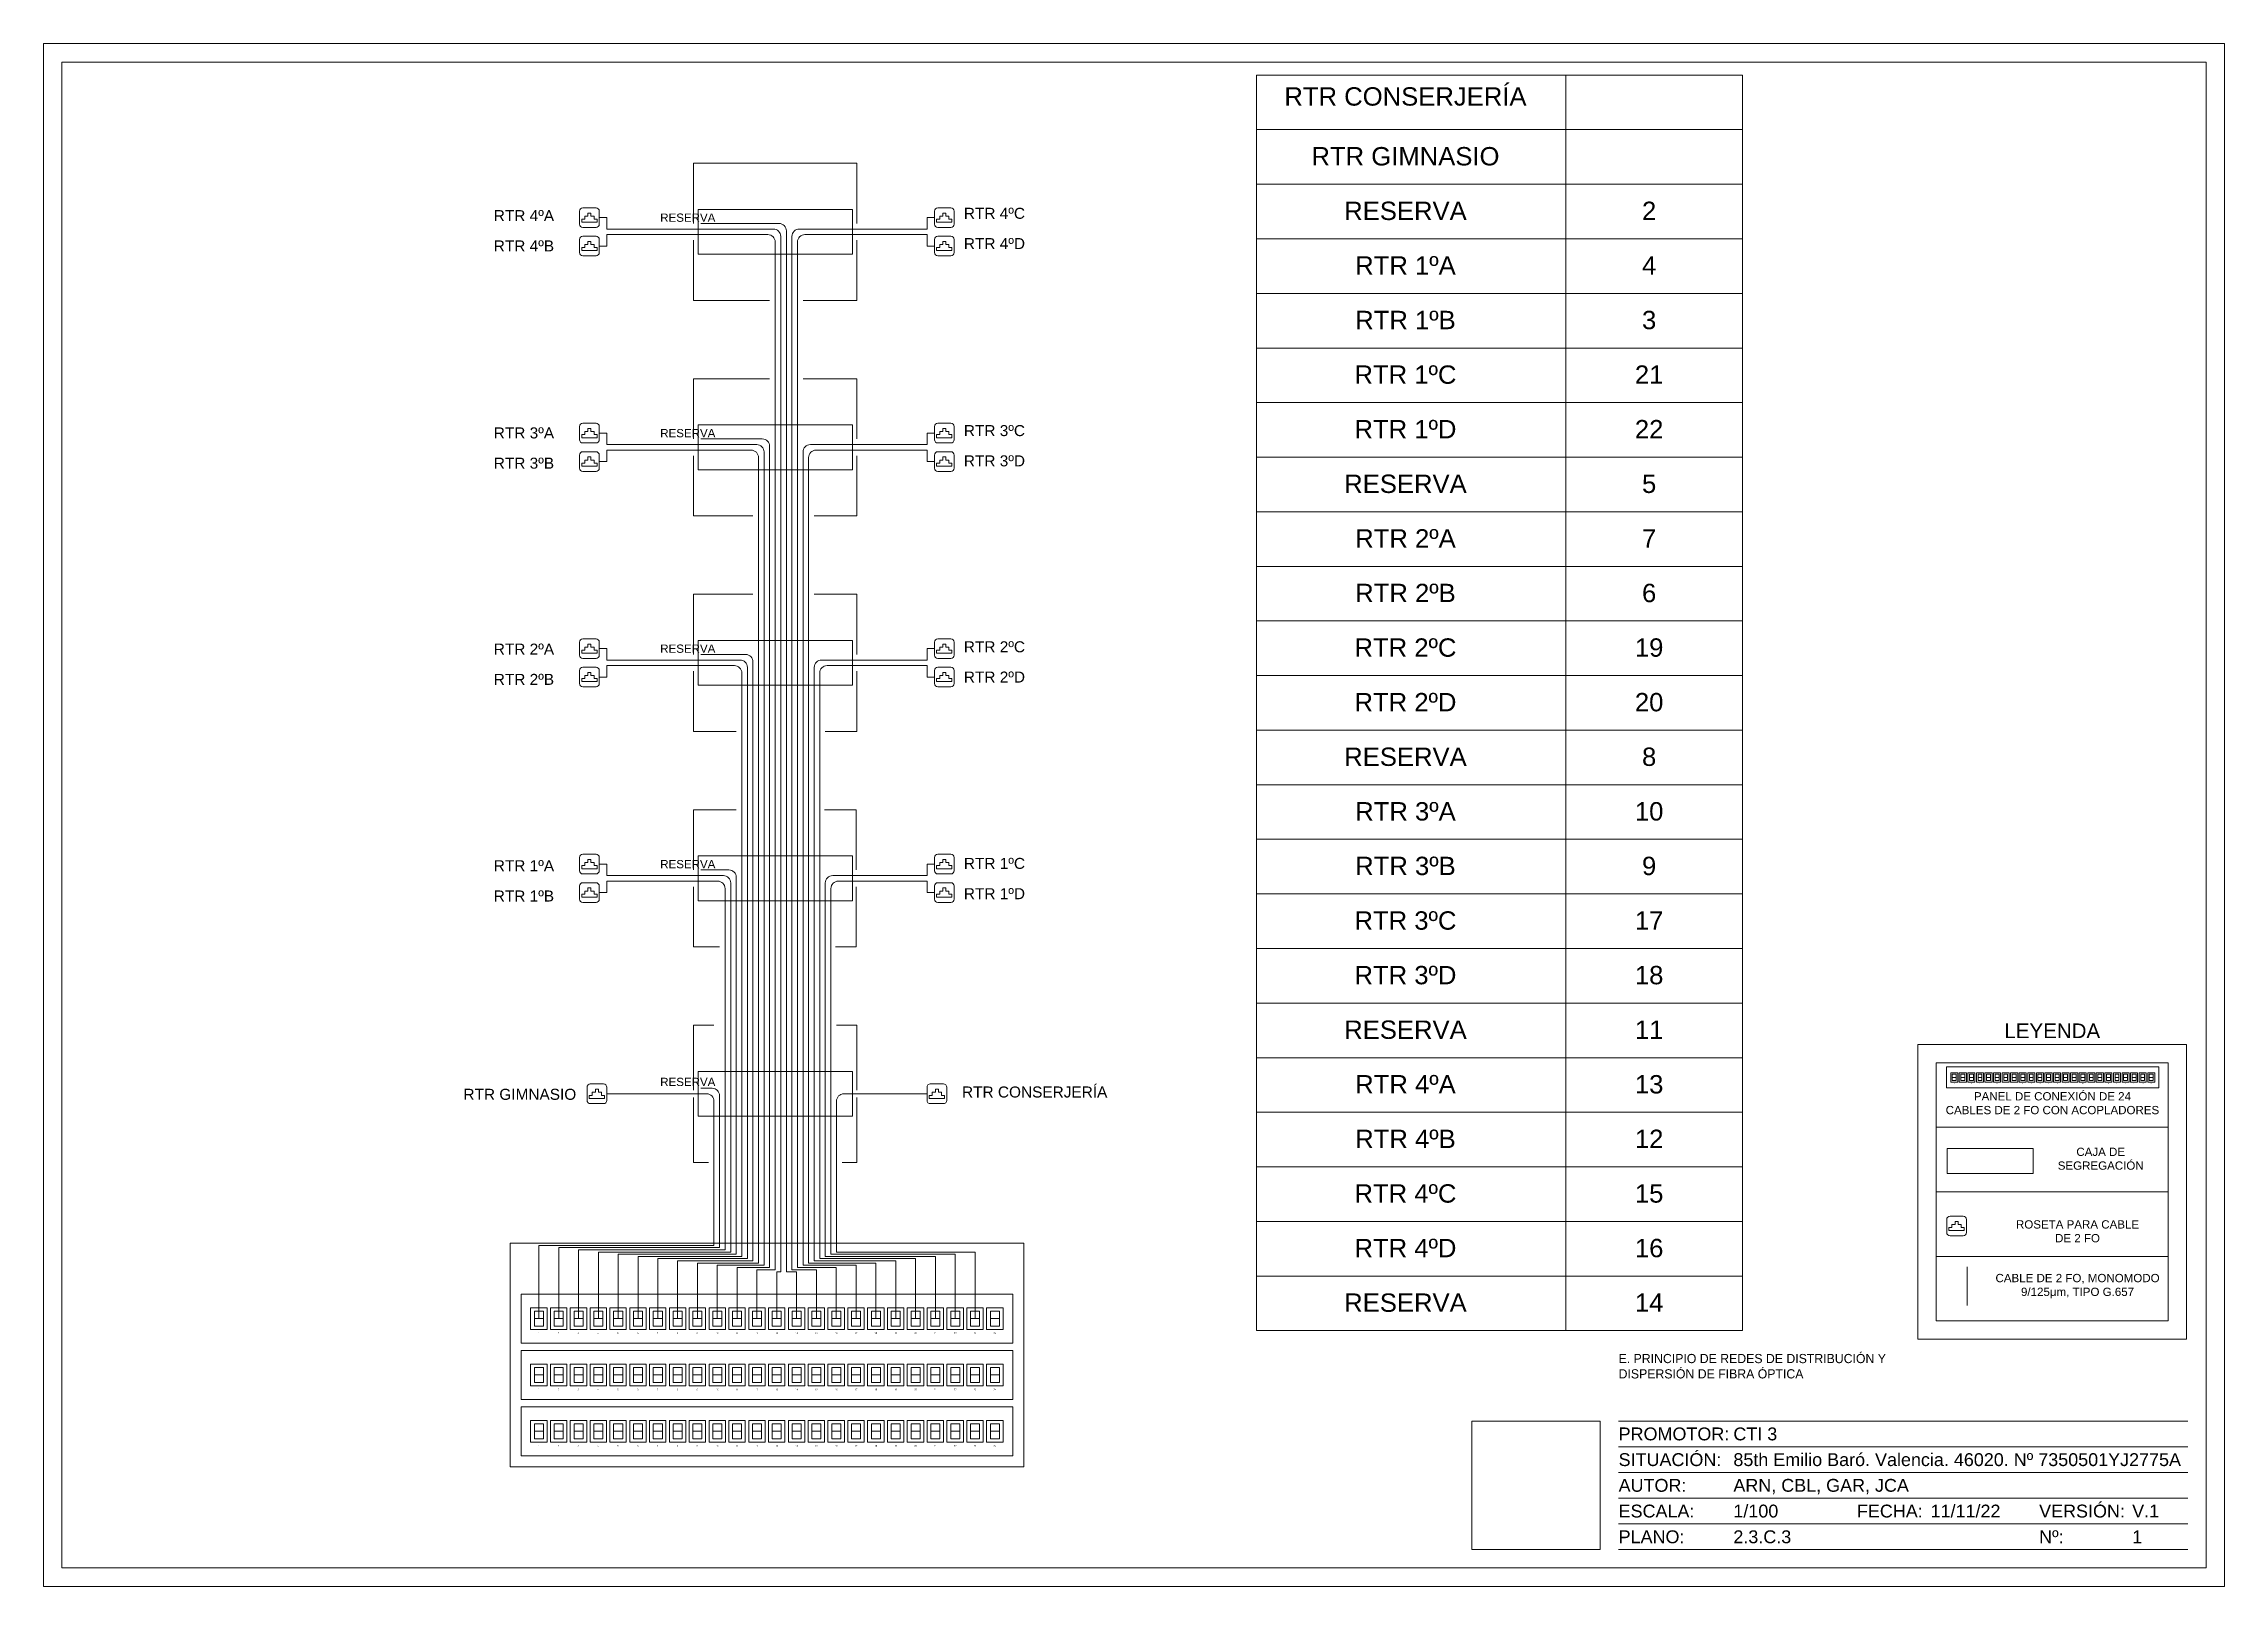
# Paper-space layout 'FO' of a CAD drawing. Header units: metres. Extents: x 0 to 5.4, y 0 to 3.82.
# The model-space entities are those that its viewports show. They can reach past a viewport. Long polylines and large blocks are cut down to what shows.
import ezdxf
from ezdxf.enums import TextEntityAlignment as Align

# ---------------------------------------------------------------- set-up
doc = ezdxf.new("R2018")
doc.units = ezdxf.units.M
doc.layers.get('0').update_dxf_attribs({"color": 253, "lineweight": 0})
doc.layers.add('CAJETIN', color=7, linetype='Continuous', lineweight=0, true_color=0x000000)
for name, color, linetype, lineweight in [('ICT_INTERNA', 170, 'Continuous', 0), ('ICT_TEXTS', 210, 'Continuous', 0), ('ICT_TOMAS', 1, 'Continuous', 0)]:
    doc.layers.add(name, color=color, linetype=linetype, lineweight=lineweight)
doc.styles.add('COTA', font='arial.ttf', dxfattribs={"height": 1})
doc.styles.get("Standard").update_dxf_attribs({"font": 'arial.ttf'})
picture_1 = doc.add_image_def('image1.png', size_in_pixel=(477, 477))

# ---------------------------------------------------------------- blocks, each defined once
blk = doc.blocks.new('*U96')
for p, q in [((-10, 45), (-165, 45)), ((-10, 38), (-165, 38)), ((-10, 31), (-165, 31)), ((-10, 24), (-165, 24)), ((-10, 17), (-165, 17)), ((-10, 10), (-165, 10))]:
    blk.add_line(p, q)
for points in [[(-594, 0), (0, 0), (0, 420), (-594, 420)], [(-589, 5), (-5, 5), (-5, 415), (-589, 415)], [(-170, 45), (-205, 45), (-205, 10), (-170, 10)]]:
    blk.add_lwpolyline(points, close=True)
for s, p in [('PROMOTOR:', (-165, 41.5)), ('SITUACIÓN:', (-165, 34.5)), ('AUTOR:', (-165, 27.5)), ('ESCALA:', (-165, 20.5)), ('FECHA:', (-100.09, 20.5)), ('VERSIÓN:', (-50.46, 20.5)), ('PLANO:', (-165, 13.5)), ('Nº:', (-50.46, 13.5))]:
    blk.add_text(s, height=3.5).set_placement(p, align=Align.MIDDLE_LEFT)
at = {"lineweight": 30, "flags": 104}
blk.add_attdef('NOMBRE_PROYECTO', text='', height=5, dxfattribs=at).set_placement((-165, 63.27), align=Align.TOP_LEFT)
for tag, p in [('PROMOTOR', (-133.74, 41.5)), ('SITUACION', (-133.74, 34.5)), ('AUTOR', (-133.74, 27.5)), ('1/X', (-133.74, 20.5)), ('XX/XX/XXXX', (-80.02, 20.5)), ('V.X', (-25.12, 20.5)), ('NOMBRE_PLANO', (-133.74, 13.5)), ('X', (-25.12, 13.48))]:
    blk.add_attdef(tag, text='', height=3.5).set_placement(p, align=Align.MIDDLE_LEFT)
blk = doc.blocks.new('caratula_533153')
at = {"linetype": 'Continuous'}
for s, p in [('1', (5.4, -26.8)), ('2', (23.4, -26.8)), ('3', (41.4, -26.8)), ('4', (59.4, -26.8)), ('5', (77.4, -26.8)), ('6', (95.4, -26.8)), ('7', (113.4, -26.8)), ('8', (131.4, -26.8)), ('9', (149.4, -26.8)), ('10', (167, -26.8)), ('11', (185, -26.8)), ('12', (203, -26.8)), ('13', (221, -26.8)), ('14', (239, -26.8)), ('15', (257, -26.8)), ('16', (275, -26.8)), ('17', (293, -26.8)), ('18', (311, -26.8)), ('19', (329, -26.8)), ('20', (347, -26.8)), ('21', (365, -26.8)), ('22', (383, -26.8)), ('23', (401, -26.8)), ('24', (419, -26.8))]:
    blk.add_text(s, height=1.5, dxfattribs=at).set_placement(p)
blk = doc.blocks.new('PANEL-FIBRA')
for p, q in [((29.7, 22.2), (37.9, 22.2)), ((47.7, 22.2), (55.9, 22.2)), ((65.7, 22.2), (73.9, 22.2)), ((83.7, 22.2), (91.9, 22.2)), ((101.7, 22.2), (109.9, 22.2)), ((119.7, 22.2), (127.9, 22.2)), ((137.7, 22.2), (145.9, 22.2)), ((155.7, 22.2), (163.9, 22.2)), ((173.7, 22.2), (181.9, 22.2)), ((191.7, 22.2), (199.9, 22.2)), ((209.7, 22.2), (217.9, 22.2)), ((227.7, 22.2), (235.9, 22.2)), ((245.7, 22.2), (253.9, 22.2)), ((263.7, 22.2), (271.9, 22.2)), ((281.7, 22.2), (289.9, 22.2)), ((299.7, 22.2), (307.9, 22.2)), ((317.7, 22.2), (325.9, 22.2)), ((335.7, 22.2), (343.9, 22.2)), ((353.7, 22.2), (361.9, 22.2)), ((371.7, 22.2), (379.9, 22.2)), ((389.7, 22.2), (397.9, 22.2)), ((407.7, 22.2), (415.9, 22.2)), ((425.7, 22.2), (433.9, 22.2)), ((443.7, 22.2), (451.9, 22.2))]:
    blk.add_line(p, q)
for points in [[(17.6, 0), (17.6, 44.5)], [(464, 44.5), (17.6, 44.5)], [(464, 44.5), (464, 0)], [(17.6, 0), (464, 0)]]:
    blk.add_lwpolyline(points)
for points in [[(41.2, 32.1), (26.3, 32.1), (26.3, 12.4), (41.2, 12.4)], [(29.7, 15.4), (37.9, 15.4), (37.9, 29), (29.7, 29)], [(59.2, 32.1), (44.3, 32.1), (44.3, 12.4), (59.2, 12.4)], [(47.7, 15.4), (55.9, 15.4), (55.9, 29), (47.7, 29)], [(77.2, 32.1), (62.3, 32.1), (62.3, 12.4), (77.2, 12.4)], [(65.7, 15.4), (73.9, 15.4), (73.9, 29), (65.7, 29)], [(95.2, 32.1), (80.3, 32.1), (80.3, 12.4), (95.2, 12.4)], [(83.7, 15.4), (91.9, 15.4), (91.9, 29), (83.7, 29)], [(113.2, 32.1), (98.3, 32.1), (98.3, 12.4), (113.2, 12.4)], [(101.7, 15.4), (109.9, 15.4), (109.9, 29), (101.7, 29)], [(131.2, 32.1), (116.3, 32.1), (116.3, 12.4), (131.2, 12.4)], [(119.7, 15.4), (127.9, 15.4), (127.9, 29), (119.7, 29)], [(149.2, 32.1), (134.3, 32.1), (134.3, 12.4), (149.2, 12.4)], [(137.7, 15.4), (145.9, 15.4), (145.9, 29), (137.7, 29)], [(167.2, 32.1), (152.3, 32.1), (152.3, 12.4), (167.2, 12.4)], [(155.7, 15.4), (163.9, 15.4), (163.9, 29), (155.7, 29)], [(185.2, 32.1), (170.3, 32.1), (170.3, 12.4), (185.2, 12.4)], [(173.7, 15.4), (181.9, 15.4), (181.9, 29), (173.7, 29)], [(203.2, 32.1), (188.3, 32.1), (188.3, 12.4), (203.2, 12.4)], [(191.7, 15.4), (199.9, 15.4), (199.9, 29), (191.7, 29)], [(221.2, 32.1), (206.3, 32.1), (206.3, 12.4), (221.2, 12.4)], [(209.7, 15.4), (217.9, 15.4), (217.9, 29), (209.7, 29)], [(239.2, 32.1), (224.3, 32.1), (224.3, 12.4), (239.2, 12.4)], [(227.7, 15.4), (235.9, 15.4), (235.9, 29), (227.7, 29)], [(242.3, 32.1), (257.2, 32.1), (257.2, 12.4), (242.3, 12.4)], [(245.7, 15.4), (253.9, 15.4), (253.9, 29), (245.7, 29)], [(275.2, 32.1), (260.3, 32.1), (260.3, 12.4), (275.2, 12.4)], [(263.7, 15.4), (271.9, 15.4), (271.9, 29), (263.7, 29)], [(293.2, 32.1), (278.3, 32.1), (278.3, 12.4), (293.2, 12.4)], [(281.7, 15.4), (289.9, 15.4), (289.9, 29), (281.7, 29)], [(311.2, 32.1), (296.3, 32.1), (296.3, 12.4), (311.2, 12.4)], [(299.7, 15.4), (307.9, 15.4), (307.9, 29), (299.7, 29)], [(329.2, 32.1), (314.3, 32.1), (314.3, 12.4), (329.2, 12.4)], [(317.7, 15.4), (325.9, 15.4), (325.9, 29), (317.7, 29)], [(347.2, 32.1), (332.3, 32.1), (332.3, 12.4), (347.2, 12.4)], [(335.7, 15.4), (343.9, 15.4), (343.9, 29), (335.7, 29)], [(365.2, 32.1), (350.3, 32.1), (350.3, 12.4), (365.2, 12.4)], [(353.7, 15.4), (361.9, 15.4), (361.9, 29), (353.7, 29)], [(383.2, 32.1), (368.3, 32.1), (368.3, 12.4), (383.2, 12.4)], [(371.7, 15.4), (379.9, 15.4), (379.9, 29), (371.7, 29)], [(401.2, 32.1), (386.3, 32.1), (386.3, 12.4), (401.2, 12.4)], [(389.7, 15.4), (397.9, 15.4), (397.9, 29), (389.7, 29)], [(419.2, 32.1), (404.3, 32.1), (404.3, 12.4), (419.2, 12.4)], [(407.7, 15.4), (415.9, 15.4), (415.9, 29), (407.7, 29)], [(437.2, 32.1), (422.3, 32.1), (422.3, 12.4), (437.2, 12.4)], [(425.7, 15.4), (433.9, 15.4), (433.9, 29), (425.7, 29)], [(455.2, 32.1), (440.3, 32.1), (440.3, 12.4), (455.2, 12.4)], [(443.7, 15.4), (451.9, 15.4), (451.9, 29), (443.7, 29)]]:
    blk.add_lwpolyline(points, close=True)
blk.add_blockref('caratula_533153', (27.6, 35))
blk = doc.blocks.new('Toma FIBRA')
blk.add_lwpolyline([(-0.1, 0.15), (0.1, 0.15, -0.414214), (0.15, 0.1), (0.15, -0.1, -0.414214), (0.1, -0.15), (-0.1, -0.15, -0.414214), (-0.15, -0.1), (-0.15, 0.1, -0.414214)], format="xyb", close=True)
blk.add_lwpolyline([(-0.023, 0.023), (-0.07, 0.023), (-0.07, -0.023), (-0.117, -0.023), (-0.117, -0.07), (0.117, -0.07), (0.117, -0.023), (0.07, -0.023), (0.07, 0.023), (0.023, 0.023), (0.023, 0.07), (-0.023, 0.07)], close=True)

msp = doc.modelspace()

# ---------------------------------------------------------------- linework, layer by layer
at = {"layer": 'CAJETIN'}
for p, q in [((1665419.548, 1362563.91), (1665482.718, 1362563.91)), ((1665419.548, 1362546.338), (1665482.718, 1362546.338)), ((1665419.548, 1362528.766), (1665482.718, 1362528.766)), ((1665419.548, 1362511.194), (1665482.718, 1362511.194)), ((1665419.548, 1362493.623), (1665482.718, 1362493.623))]:
    msp.add_line(p, q, dxfattribs=at)
at = {"layer": 'CAJETIN', "linetype": 'Continuous'}
for points in [[(1664904.015, 1362421.347), (1665498.015, 1362421.347), (1665498.015, 1362841.347), (1664904.015, 1362841.347)], [(1664909.015, 1362426.347), (1665493.015, 1362426.347), (1665493.015, 1362836.347), (1664909.015, 1362836.347)]]:
    msp.add_lwpolyline(points, close=True, dxfattribs=at)
at = {"layer": 'CAJETIN'}
for points in [[(1665414.548, 1362568.91), (1665487.718, 1362568.91), (1665487.718, 1362488.623), (1665414.548, 1362488.623)], [(1665419.548, 1362563.91), (1665482.718, 1362563.91), (1665482.718, 1362493.623), (1665419.548, 1362493.623)]]:
    msp.add_lwpolyline(points, close=True, dxfattribs=at)
at = {"layer": 'ICT_INTERNA'}
msp.add_line((1665427.928, 1362508.332), (1665427.928, 1362497.815), dxfattribs=at)
for points in [[(1665125.564, 1362792.38), (1665125.564, 1362808.785), (1665081.015, 1362808.785), (1665081.015, 1362792.38)], [(1665057.391, 1362790.864), (1665057.391, 1362793.974), (1665055.369, 1362793.974)], [(1665144.639, 1362790.864), (1665144.639, 1362793.974), (1665146.66, 1362793.974)], [(1665057.391, 1362789.347), (1665057.391, 1362786.236), (1665055.369, 1362786.236)], [(1665081.015, 1362787.83), (1665081.015, 1362771.426), (1665101.773, 1362771.426)], [(1665110.873, 1362771.426), (1665125.564, 1362771.426), (1665125.564, 1362787.83)], [(1665144.639, 1362789.347), (1665144.639, 1362786.236), (1665146.66, 1362786.236)], [(1665101.773, 1362750.117), (1665081.015, 1362750.117), (1665081.015, 1362733.713)], [(1665125.564, 1362733.713), (1665125.564, 1362750.117), (1665110.873, 1362750.117)], [(1665057.391, 1362732.196), (1665057.391, 1362735.307), (1665055.369, 1362735.307)], [(1665144.639, 1362732.196), (1665144.639, 1362735.307), (1665146.66, 1362735.307)], [(1665057.391, 1362730.68), (1665057.391, 1362727.569), (1665055.369, 1362727.569)], [(1665081.015, 1362729.163), (1665081.015, 1362712.758), (1665097.223, 1362712.758)], [(1665113.906, 1362712.758), (1665125.564, 1362712.758), (1665125.564, 1362729.163)], [(1665144.639, 1362730.68), (1665144.639, 1362727.569), (1665146.66, 1362727.569)], [(1665097.223, 1362691.45), (1665081.015, 1362691.45), (1665081.015, 1362675.045)], [(1665125.564, 1362675.045), (1665125.564, 1362691.45), (1665113.906, 1362691.45)], [(1665057.391, 1362673.529), (1665057.391, 1362676.64), (1665055.369, 1362676.64)], [(1665057.391, 1362672.012), (1665057.391, 1362668.901), (1665055.369, 1362668.901)], [(1665144.639, 1362673.529), (1665144.639, 1362676.64), (1665146.66, 1362676.64)], [(1665144.639, 1362672.012), (1665144.639, 1362668.901), (1665146.66, 1362668.901)], [(1665081.015, 1362670.496), (1665081.015, 1362654.091), (1665092.673, 1362654.091)], [(1665116.939, 1362654.091), (1665125.564, 1362654.091), (1665125.564, 1362670.496)], [(1665092.673, 1362632.782), (1665081.015, 1362632.782), (1665081.015, 1362616.378)], [(1665125.328, 1362616.378), (1665125.328, 1362632.782), (1665116.702, 1362632.782)], [(1665057.391, 1362614.861), (1665057.391, 1362617.972), (1665055.369, 1362617.972)], [(1665057.391, 1362613.345), (1665057.391, 1362610.234), (1665055.369, 1362610.234)], [(1665144.639, 1362614.861), (1665144.639, 1362617.972), (1665146.66, 1362617.972)], [(1665144.639, 1362613.345), (1665144.639, 1362610.234), (1665146.66, 1362610.234)], [(1665081.015, 1362611.828), (1665081.015, 1362595.423), (1665088.124, 1362595.423)], [(1665119.735, 1362595.423), (1665125.328, 1362595.423), (1665125.328, 1362611.828)], [(1665086.607, 1362574.115), (1665081.015, 1362574.115), (1665081.015, 1362556.436)], [(1665125.564, 1362556.436), (1665125.564, 1362574.115), (1665119.972, 1362574.115)], [(1665081.015, 1362554.436), (1665081.015, 1362536.756), (1665085.091, 1362536.756)], [(1665121.489, 1362536.756), (1665125.564, 1362536.756), (1665125.564, 1362554.436)]]:
    msp.add_lwpolyline(points, dxfattribs=at)
for points in [[(1665103.715, 1362494.248), (1665103.715, 1362506.959), (1665104.806, 1362506.959), (1665104.806, 1362526.132), (1665104.806, 1362788.864, 0.4142136), (1665102.806, 1362790.864), (1665057.391, 1362790.864)], [(1665083.071, 1362792.38), (1665104.323, 1362792.38, -0.4142136), (1665106.323, 1362790.38), (1665106.323, 1362526.132), (1665106.323, 1362506.959), (1665109.115, 1362506.959), (1665109.115, 1362494.248)], [(1665114.515, 1362494.248), (1665114.515, 1362507.564), (1665107.847, 1362507.564), (1665107.839, 1362526.132), (1665107.839, 1362728.68), (1665107.839, 1362788.864, -0.4142136), (1665109.839, 1362790.864), (1665144.639, 1362790.864)], [(1665098.315, 1362494.248), (1665098.315, 1362507.564), (1665103.29, 1362507.564), (1665103.29, 1362526.132), (1665103.29, 1362787.347, 0.4142136), (1665101.29, 1362789.347), (1665057.391, 1362789.347)], [(1665119.915, 1362494.248), (1665119.915, 1362508.164), (1665109.356, 1362508.164), (1665109.356, 1362511.764), (1665109.356, 1362787.347, -0.4142136), (1665111.356, 1362789.347), (1665144.639, 1362789.347)], [(1665087.515, 1362494.248), (1665087.515, 1362508.764), (1665100.256, 1362508.764), (1665100.256, 1362526.132), (1665100.256, 1362730.196, 0.4142136), (1665098.256, 1362732.196), (1665057.391, 1362732.196)], [(1665092.915, 1362494.248), (1665092.915, 1362508.164), (1665101.773, 1362508.164), (1665101.773, 1362526.132), (1665101.773, 1362731.713, 0.4142136), (1665099.773, 1362733.713), (1665083.071, 1362733.713)], [(1665125.315, 1362494.248), (1665125.315, 1362508.764), (1665110.873, 1362508.764), (1665110.873, 1362526.132), (1665110.873, 1362730.196, -0.4142136), (1665112.873, 1362732.196), (1665144.639, 1362732.196)], [(1665082.115, 1362494.248), (1665082.115, 1362509.364), (1665098.74, 1362509.364), (1665098.74, 1362526.132), (1665098.74, 1362675.045), (1665098.74, 1362691.45), (1665098.74, 1362728.68, 0.4142136), (1665096.74, 1362730.68), (1665057.391, 1362730.68)], [(1665130.715, 1362494.248), (1665130.715, 1362509.364), (1665112.389, 1362509.364), (1665112.389, 1362526.132), (1665112.389, 1362728.68, -0.4142136), (1665114.389, 1362730.68), (1665144.639, 1362730.68)], [(1665071.315, 1362494.248), (1665071.315, 1362510.564), (1665095.707, 1362510.564), (1665095.707, 1362526.132), (1665095.707, 1362671.529, 0.4142136), (1665093.707, 1362673.529), (1665081.015, 1362673.529), (1665057.391, 1362673.529)], [(1665065.915, 1362494.248), (1665065.915, 1362511.164), (1665094.19, 1362511.164), (1665094.19, 1362526.132), (1665094.19, 1362670.012, 0.4142136), (1665092.19, 1362672.012), (1665081.015, 1362672.012), (1665057.391, 1362672.012)], [(1665076.715, 1362494.248), (1665076.715, 1362509.964), (1665097.223, 1362509.964), (1665097.223, 1362526.132), (1665097.223, 1362673.045, 0.4142136), (1665095.223, 1362675.045), (1665084.989, 1362675.045), (1665083.071, 1362675.045)], [(1665136.115, 1362494.248), (1665136.115, 1362509.964), (1665113.906, 1362509.964), (1665113.906, 1362526.132), (1665113.906, 1362671.529, -0.4142136), (1665115.906, 1362673.529), (1665144.639, 1362673.529)], [(1665144.639, 1362672.012), (1665117.422, 1362672.012, 0.4142136), (1665115.422, 1362670.012), (1665115.422, 1362526.132), (1665115.422, 1362510.564), (1665141.515, 1362510.564), (1665141.515, 1362494.248)], [(1665049.715, 1362494.248), (1665049.715, 1362512.964), (1665089.64, 1362512.964), (1665089.64, 1362526.132), (1665089.64, 1362611.345, 0.4142136), (1665087.64, 1362613.345), (1665057.391, 1362613.345)], [(1665055.115, 1362494.248), (1665055.115, 1362512.364), (1665091.157, 1362512.364), (1665091.157, 1362526.132), (1665091.157, 1362612.861, 0.4142136), (1665089.157, 1362614.861), (1665057.391, 1362614.861)], [(1665060.515, 1362494.248), (1665060.515, 1362511.764), (1665092.673, 1362511.764), (1665092.673, 1362526.132), (1665092.673, 1362614.378, 0.4142136), (1665090.673, 1362616.378), (1665083.071, 1362616.378)], [(1665144.639, 1362614.861), (1665118.939, 1362614.861, 0.4142136), (1665116.939, 1362612.861), (1665116.939, 1362511.164), (1665146.915, 1362511.164), (1665146.915, 1362494.248)], [(1665152.315, 1362494.248), (1665152.315, 1362511.764), (1665118.455, 1362511.764), (1665118.455, 1362611.345, -0.4142136), (1665120.455, 1362613.345), (1665144.639, 1362613.345)], [(1665038.915, 1362494.248), (1665038.915, 1362501.878), (1665038.915, 1362514.164), (1665086.607, 1362514.164), (1665086.607, 1362526.132), (1665086.607, 1362553.436, 0.4142136), (1665084.607, 1362555.436), (1665057.391, 1362555.436)], [(1665044.315, 1362494.248), (1665044.315, 1362513.564), (1665088.124, 1362513.564), (1665088.124, 1362526.132), (1665088.124, 1362554.952, 0.4142136), (1665086.124, 1362556.952), (1665083.071, 1362556.952)], [(1665157.715, 1362494.248), (1665157.715, 1362512.364), (1665119.972, 1362512.364), (1665119.972, 1362553.436, -0.4142136), (1665121.972, 1362555.436), (1665144.639, 1362555.436)]]:
    msp.add_lwpolyline(points, format="xyb", dxfattribs=at)
msp.add_lwpolyline([(1665031.065, 1362453.91), (1665170.964, 1362453.91), (1665170.964, 1362514.801), (1665031.065, 1362514.801)], close=True, dxfattribs=at)
at = {"layer": 'ICT_TEXTS'}
for p, q in [((1665234.41, 1362832.79), (1665366.738, 1362832.79)), ((1665318.656, 1362832.79), (1665318.656, 1362490.966)), ((1665234.41, 1362817.928), (1665366.738, 1362817.928)), ((1665234.41, 1362803.066), (1665366.738, 1362803.066)), ((1665234.41, 1362788.204), (1665366.738, 1362788.204)), ((1665234.41, 1362773.342), (1665366.738, 1362773.342)), ((1665234.41, 1362758.48), (1665366.738, 1362758.48)), ((1665234.41, 1362743.618), (1665366.738, 1362743.618)), ((1665234.41, 1362728.756), (1665366.738, 1362728.756)), ((1665234.41, 1362713.894), (1665366.738, 1362713.894)), ((1665234.41, 1362699.033), (1665366.738, 1362699.033)), ((1665234.41, 1362684.171), (1665366.738, 1362684.171)), ((1665234.41, 1362669.309), (1665366.738, 1362669.309)), ((1665234.41, 1362654.447), (1665366.738, 1362654.447)), ((1665234.41, 1362639.585), (1665366.738, 1362639.585)), ((1665234.41, 1362624.723), (1665366.738, 1362624.723)), ((1665234.41, 1362609.861), (1665366.738, 1362609.861)), ((1665234.41, 1362594.999), (1665366.738, 1362594.999)), ((1665234.41, 1362580.137), (1665366.738, 1362580.137)), ((1665234.41, 1362565.275), (1665366.738, 1362565.275)), ((1665234.41, 1362550.414), (1665366.738, 1362550.414)), ((1665234.41, 1362535.552), (1665366.738, 1362535.552)), ((1665234.41, 1362520.69), (1665366.738, 1362520.69)), ((1665234.41, 1362505.828), (1665366.738, 1362505.828))]:
    msp.add_line(p, q, dxfattribs=at)
msp.add_lwpolyline([(1665234.41, 1362832.79), (1665366.738, 1362832.79), (1665366.738, 1362490.966), (1665234.41, 1362490.966)], close=True, dxfattribs=at)
at = {"layer": 'ICT_TOMAS'}
for points in [[(1665082.281, 1362784.015), (1665124.298, 1362784.015), (1665124.298, 1362796.196), (1665082.281, 1362796.196)], [(1665082.281, 1362725.347), (1665124.298, 1362725.347), (1665124.298, 1362737.529), (1665082.281, 1362737.529)], [(1665082.281, 1362666.68), (1665124.298, 1362666.68), (1665124.298, 1362678.861), (1665082.281, 1362678.861)], [(1665082.281, 1362608.012), (1665124.298, 1362608.012), (1665124.298, 1362620.194), (1665082.281, 1362620.194)], [(1665082.281, 1362549.345), (1665124.298, 1362549.345), (1665124.298, 1362561.526), (1665082.281, 1362561.526)], [(1665422.475, 1362533.749), (1665445.956, 1362533.749), (1665445.956, 1362540.556), (1665422.475, 1362540.556)]]:
    msp.add_lwpolyline(points, close=True, dxfattribs=at)

# ---------------------------------------------------------------- block references
at = {"layer": 'CAJETIN'}
ref = msp.add_blockref('*U96', (1665498.015, 1362421.347), dxfattribs=at)
lines = msp.add_mtext('E. PRINCIPIO DE REDES DE DISTRIBUCIÓN Y \\PDISPERSIÓN DE FIBRA ÓPTICA', dxfattribs={"layer": '0', "insert": (1665333.015, 1362484.622), "char_height": 2.5, "attachment_point": 1})
ref.add_attrib('NOMBRE_PROYECTO', '', (1665333.015, 1362484.622), dxfattribs={"flags": 104}).embed_mtext(lines)
ref.add_attrib('PROMOTOR', 'CTI 3', dxfattribs={"layer": '0', "height": 3.5}).set_placement((1665364.275, 1362462.847), align=Align.MIDDLE_LEFT)
ref.add_attrib('SITUACION', '85th Emilio Baró. Valencia. 46020. Nº 7350501YJ2775A', dxfattribs={"layer": '0', "height": 3.5}).set_placement((1665364.275, 1362455.847), align=Align.MIDDLE_LEFT)
ref.add_attrib('AUTOR', 'ARN, CBL, GAR, JCA', dxfattribs={"layer": '0', "height": 3.5}).set_placement((1665364.275, 1362448.847), align=Align.MIDDLE_LEFT)
ref.add_attrib('1/X', '1/100', dxfattribs={"layer": '0', "height": 3.5}).set_placement((1665364.275, 1362441.847), align=Align.MIDDLE_LEFT)
ref.add_attrib('NOMBRE_PLANO', '2.3.C.3', dxfattribs={"layer": '0', "height": 3.5}).set_placement((1665364.275, 1362434.847), align=Align.MIDDLE_LEFT)
ref.add_attrib('XX/XX/XXXX', '11/11/22', dxfattribs={"layer": '0', "height": 3.5}).set_placement((1665417.99, 1362441.847), align=Align.MIDDLE_LEFT)
ref.add_attrib('V.X', 'V.1', dxfattribs={"layer": '0', "height": 3.5}).set_placement((1665472.896, 1362441.847), align=Align.MIDDLE_LEFT)
ref.add_attrib('X', '1', dxfattribs={"layer": '0', "height": 3.5}).set_placement((1665472.896, 1362434.825), align=Align.MIDDLE_LEFT)
at = {"layer": 'ICT_INTERNA'}
for p, xscale, yscale, zscale in [((1665420.06, 1362557.029), 0.1296081889018854, 0.1296081889018854, 0.1296081889018854), ((1665028.775, 1362487.58), 0.3, 0.3, 0.3)]:
    msp.add_blockref('PANEL-FIBRA', p, dxfattribs=dict(at, xscale=xscale, yscale=yscale, zscale=zscale))
at = {"layer": 'ICT_TEXTS', "xscale": 0.3, "yscale": 0.3, "zscale": 0.3}
for p in [(1665028.775, 1362472.245), (1665028.775, 1362456.91)]:
    msp.add_blockref('PANEL-FIBRA', p, dxfattribs=at)
at = {"layer": 'ICT_TOMAS', "xscale": 17.84329748914399, "yscale": 17.84329748914399, "zscale": 17.84329748914399}
for p in [(1665052.692, 1362793.974), (1665149.337, 1362793.974), (1665052.692, 1362786.236), (1665149.337, 1362786.236), (1665052.692, 1362735.307), (1665149.337, 1362735.307), (1665052.692, 1362727.569), (1665149.337, 1362727.569), (1665052.692, 1362676.64), (1665149.337, 1362676.64), (1665052.692, 1362668.901), (1665149.337, 1362668.901), (1665052.692, 1362617.972), (1665149.337, 1362617.972), (1665052.692, 1362610.234), (1665149.337, 1362610.234), (1665054.714, 1362555.436), (1665147.315, 1362555.436), (1665425.067, 1362519.471)]:
    msp.add_blockref('Toma FIBRA', p, dxfattribs=at)

# ---------------------------------------------------------------- texts
at = {"layer": 'CAJETIN', "attachment_point": 1, "style": 'COTA'}
for s, insert, char_height, width in [('\\pxi-8,l8;LEYENDA', (1665414.548, 1362578.475), 0.0035, 73.16994), ('\\pxql;LEYENDA', (1665414.548, 1362571.719), 0.001, 73.16994), ('REGISTRO DE TERMINACIÓN DE RED', (1665435.386, 1362561.753), 0.002, 44.70706)]:
    msp.add_mtext(s, dxfattribs=dict(at, insert=insert, char_height=char_height, width=width))
at = {"layer": 'CAJETIN', "ltscale": 0.015, "attachment_point": 1, "style": 'COTA'}
for s, width, heights, insert, char_height in [('\\pxqc;LEYENDA', 73.16994, [7.577], (1665414.548, 1362574.596), 4), ('\\pxqc;PANEL DE CONEXIÓN DE 24\\PCABLES DE 2 FO CON ACOPLADORES', 63.34024, [11.214], (1665419.513, 1362555.892), 2.25), ('\\pxqc;CAJA DE\\PSEGREGACIÓN', 51.2738, [7.577], (1665438.693, 1362540.774), 2.25), ('\\pxqc;ROSETA PARA CABLE\\PDE 2 FO', 51.2738, [7.577], (1665432.376, 1362521.014), 2.25), ('\\pxqc;CABLE DE 2 FO, MONOMODO\\P9/125μm, TIPO G.657', 51.2738, [7.577], (1665432.381, 1362506.408), 2.25)]:
    msp.add_mtext_dynamic_manual_height_columns(s, width=width, gutter_width=4, heights=heights, dxfattribs=dict(at, insert=insert, char_height=char_height))
at = {"layer": 'ICT_TEXTS', "ltscale": 0.015, "attachment_point": 1, "style": 'COTA'}
for s, width, heights, insert, char_height in [('\\pxqc;RTR CONSERJERÍA', 81.08755, [3.395], (1665234.41, 1362829.472), 5), ('\\pxqc;RTR GIMNASIO', 81.08755, [3.395], (1665234.41, 1362813.189), 5), ('\\pxqc;RTR 4ºC', 38.12347, [3.395], (1665143.937, 1362796.65), 3), ('\\pxqc;RESERVA', 81.08755, [3.395], (1665234.41, 1362798.327), 5), ('\\pxqc;2', 81.08755, [3.395], (1665300.786, 1362798.327), 5), ('\\pxqc;RTR 4ºA', 38.12347, [3.395], (1665015.782, 1362796.019), 3), ('RESERVA', 15.60098, [2.854], (1665071.965, 1362795.094), 2.25), ('\\pxqc;RTR 4ºB', 38.12347, [3.395], (1665015.782, 1362787.78), 3), ('\\pxqc;RTR 4ºD', 38.12347, [3.395], (1665143.937, 1362788.41), 3), ('\\pxqc;RTR 1ºA', 81.08755, [3.395], (1665234.41, 1362783.466), 5), ('\\pxqc;4', 81.08755, [3.395], (1665300.786, 1362783.466), 5), ('\\pxqc;RTR 1ºB', 81.08755, [3.395], (1665234.41, 1362768.604), 5), ('\\pxqc;3', 81.08755, [3.395], (1665300.786, 1362768.604), 5), ('\\pxqc;RTR 1ºC', 81.08755, [3.395], (1665234.41, 1362753.742), 5), ('\\pxqc;21', 81.08755, [3.395], (1665300.786, 1362753.742), 5), ('\\pxqc;RTR 3ºC', 38.12347, [3.395], (1665143.937, 1362737.498), 3), ('\\pxqc;RTR 1ºD', 81.08755, [3.395], (1665234.41, 1362738.88), 5), ('\\pxqc;22', 81.08755, [3.395], (1665300.786, 1362738.88), 5), ('\\pxqc;RTR 3ºA', 38.12347, [3.395], (1665015.782, 1362736.867), 3), ('RESERVA', 15.60098, [2.854], (1665071.965, 1362736.427), 2.25), ('\\pxqc;RTR 3ºB', 38.12347, [3.395], (1665015.782, 1362728.628), 3), ('\\pxqc;RTR 3ºD', 38.12347, [3.395], (1665143.937, 1362729.258), 3), ('\\pxqc;RESERVA', 81.08755, [3.395], (1665234.41, 1362724.018), 5), ('\\pxqc;5', 81.08755, [3.395], (1665300.786, 1362724.018), 5), ('\\pxqc;RTR 2ºA', 81.08755, [3.395], (1665234.41, 1362709.156), 5), ('\\pxqc;7', 81.08755, [3.395], (1665300.786, 1362709.156), 5), ('\\pxqc;RTR 2ºB', 81.08755, [3.395], (1665234.41, 1362694.294), 5), ('\\pxqc;6', 81.08755, [3.395], (1665300.786, 1362694.294), 5), ('\\pxqc;RTR 2ºA', 38.12347, [3.395], (1665015.782, 1362678.009), 3), ('RESERVA', 15.60098, [2.854], (1665071.965, 1362677.759), 2.25), ('\\pxqc;RTR 2ºC', 38.12347, [3.395], (1665143.937, 1362678.64), 3), ('\\pxqc;RTR 2ºC', 81.08755, [3.395], (1665234.41, 1362679.432), 5), ('\\pxqc;19', 81.08755, [3.395], (1665300.786, 1362679.432), 5), ('\\pxqc;RTR 2ºB', 38.12347, [3.395], (1665015.782, 1362669.77), 3), ('\\pxqc;RTR 2ºD', 38.12347, [3.395], (1665143.937, 1362670.4), 3), ('\\pxqc;RTR 2ºD', 81.08755, [3.395], (1665234.41, 1362664.57), 5), ('\\pxqc;20', 81.08755, [3.395], (1665300.786, 1362664.57), 5), ('\\pxqc;RESERVA', 81.08755, [3.395], (1665234.41, 1362649.708), 5), ('\\pxqc;8', 81.08755, [3.395], (1665300.786, 1362649.708), 5), ('\\pxqc;RTR 3ºA', 81.08755, [3.395], (1665234.41, 1362634.847), 5), ('\\pxqc;10', 81.08755, [3.395], (1665300.786, 1362634.847), 5), ('\\pxqc;RTR 1ºA', 38.12347, [3.395], (1665015.782, 1362619.036), 3), ('RESERVA', 15.60098, [2.854], (1665071.965, 1362619.092), 2.25), ('\\pxqc;RTR 1ºC', 38.12347, [3.395], (1665143.937, 1362619.667), 3), ('\\pxqc;RTR 3ºB', 81.08755, [3.395], (1665234.41, 1362619.985), 5), ('\\pxqc;9', 81.08755, [3.395], (1665300.786, 1362619.985), 5), ('\\pxqc;RTR 1ºB', 38.12347, [3.395], (1665015.782, 1362610.797), 3), ('\\pxqc;RTR 1ºD', 38.12347, [3.395], (1665143.937, 1362611.427), 3), ('\\pxqc;RTR 3ºC', 81.08755, [3.395], (1665234.41, 1362605.123), 5), ('\\pxqc;17', 81.08755, [3.395], (1665300.786, 1362605.123), 5), ('\\pxqc;RTR 3ºD', 81.08755, [3.395], (1665234.41, 1362590.261), 5), ('\\pxqc;18', 81.08755, [3.395], (1665300.786, 1362590.261), 5), ('\\pxqc;RESERVA', 81.08755, [3.395], (1665234.41, 1362575.399), 5), ('\\pxqc;11', 81.08755, [3.395], (1665300.786, 1362575.399), 5), ('RESERVA', 15.60098, [2.854], (1665071.965, 1362559.806), 2.25), ('\\pxqc;RTR 4ºA', 81.08755, [3.395], (1665234.41, 1362560.537), 5), ('\\pxqc;13', 81.08755, [3.395], (1665300.786, 1362560.537), 5), ('\\pxqc;RTR GIMNASIO', 51.05315, [3.395], (1665008.206, 1362556.804), 3), ('\\pxqc;RTR CONSERJERÍA', 51.05315, [3.395], (1665148.434, 1362557.434), 3), ('\\pxqc;RTR 4ºB', 81.08755, [3.395], (1665234.41, 1362545.675), 5), ('\\pxqc;12', 81.08755, [3.395], (1665300.786, 1362545.675), 5), ('\\pxqc;RTR 4ºC', 81.08755, [3.395], (1665234.41, 1362530.813), 5), ('\\pxqc;15', 81.08755, [3.395], (1665300.786, 1362530.813), 5), ('\\pxqc;RTR 4ºD', 81.08755, [3.395], (1665234.41, 1362515.951), 5), ('\\pxqc;16', 81.08755, [3.395], (1665300.786, 1362515.951), 5), ('\\pxqc;RESERVA', 81.08755, [3.395], (1665234.41, 1362501.089), 5), ('\\pxqc;14', 81.08755, [3.395], (1665300.786, 1362501.089), 5)]:
    msp.add_mtext_dynamic_manual_height_columns(s, width=width, gutter_width=4, heights=heights, dxfattribs=dict(at, insert=insert, char_height=char_height))
at = {"layer": 'ICT_TEXTS', "insert": (1665435.386, 1362561.75), "char_height": 0.001, "width": 45.38909, "attachment_point": 1, "style": 'COTA'}
msp.add_mtext('REGISTRO DE TERMINACIÓN DE RED', dxfattribs=at)

# ---------------------------------------------------------------- pictures from other files: only their frames are drawn
image = msp.add_image(picture_1, insert=(1665293.015, 1362431.347), size_in_units=(35, 35))
image.dxf.flags = 7

psp = doc.layouts.new('FO')

# ---------------------------------------------------------------- viewports
at = {"layer": 'CAJETIN'}
psp.add_viewport(center=(2.7, 1.9091), size=(5.4, 3.818182), view_center_point=(1665201.0147, 1362631.3474), view_height=420, dxfattribs=at)

doc.saveas('drawing.dxf')
